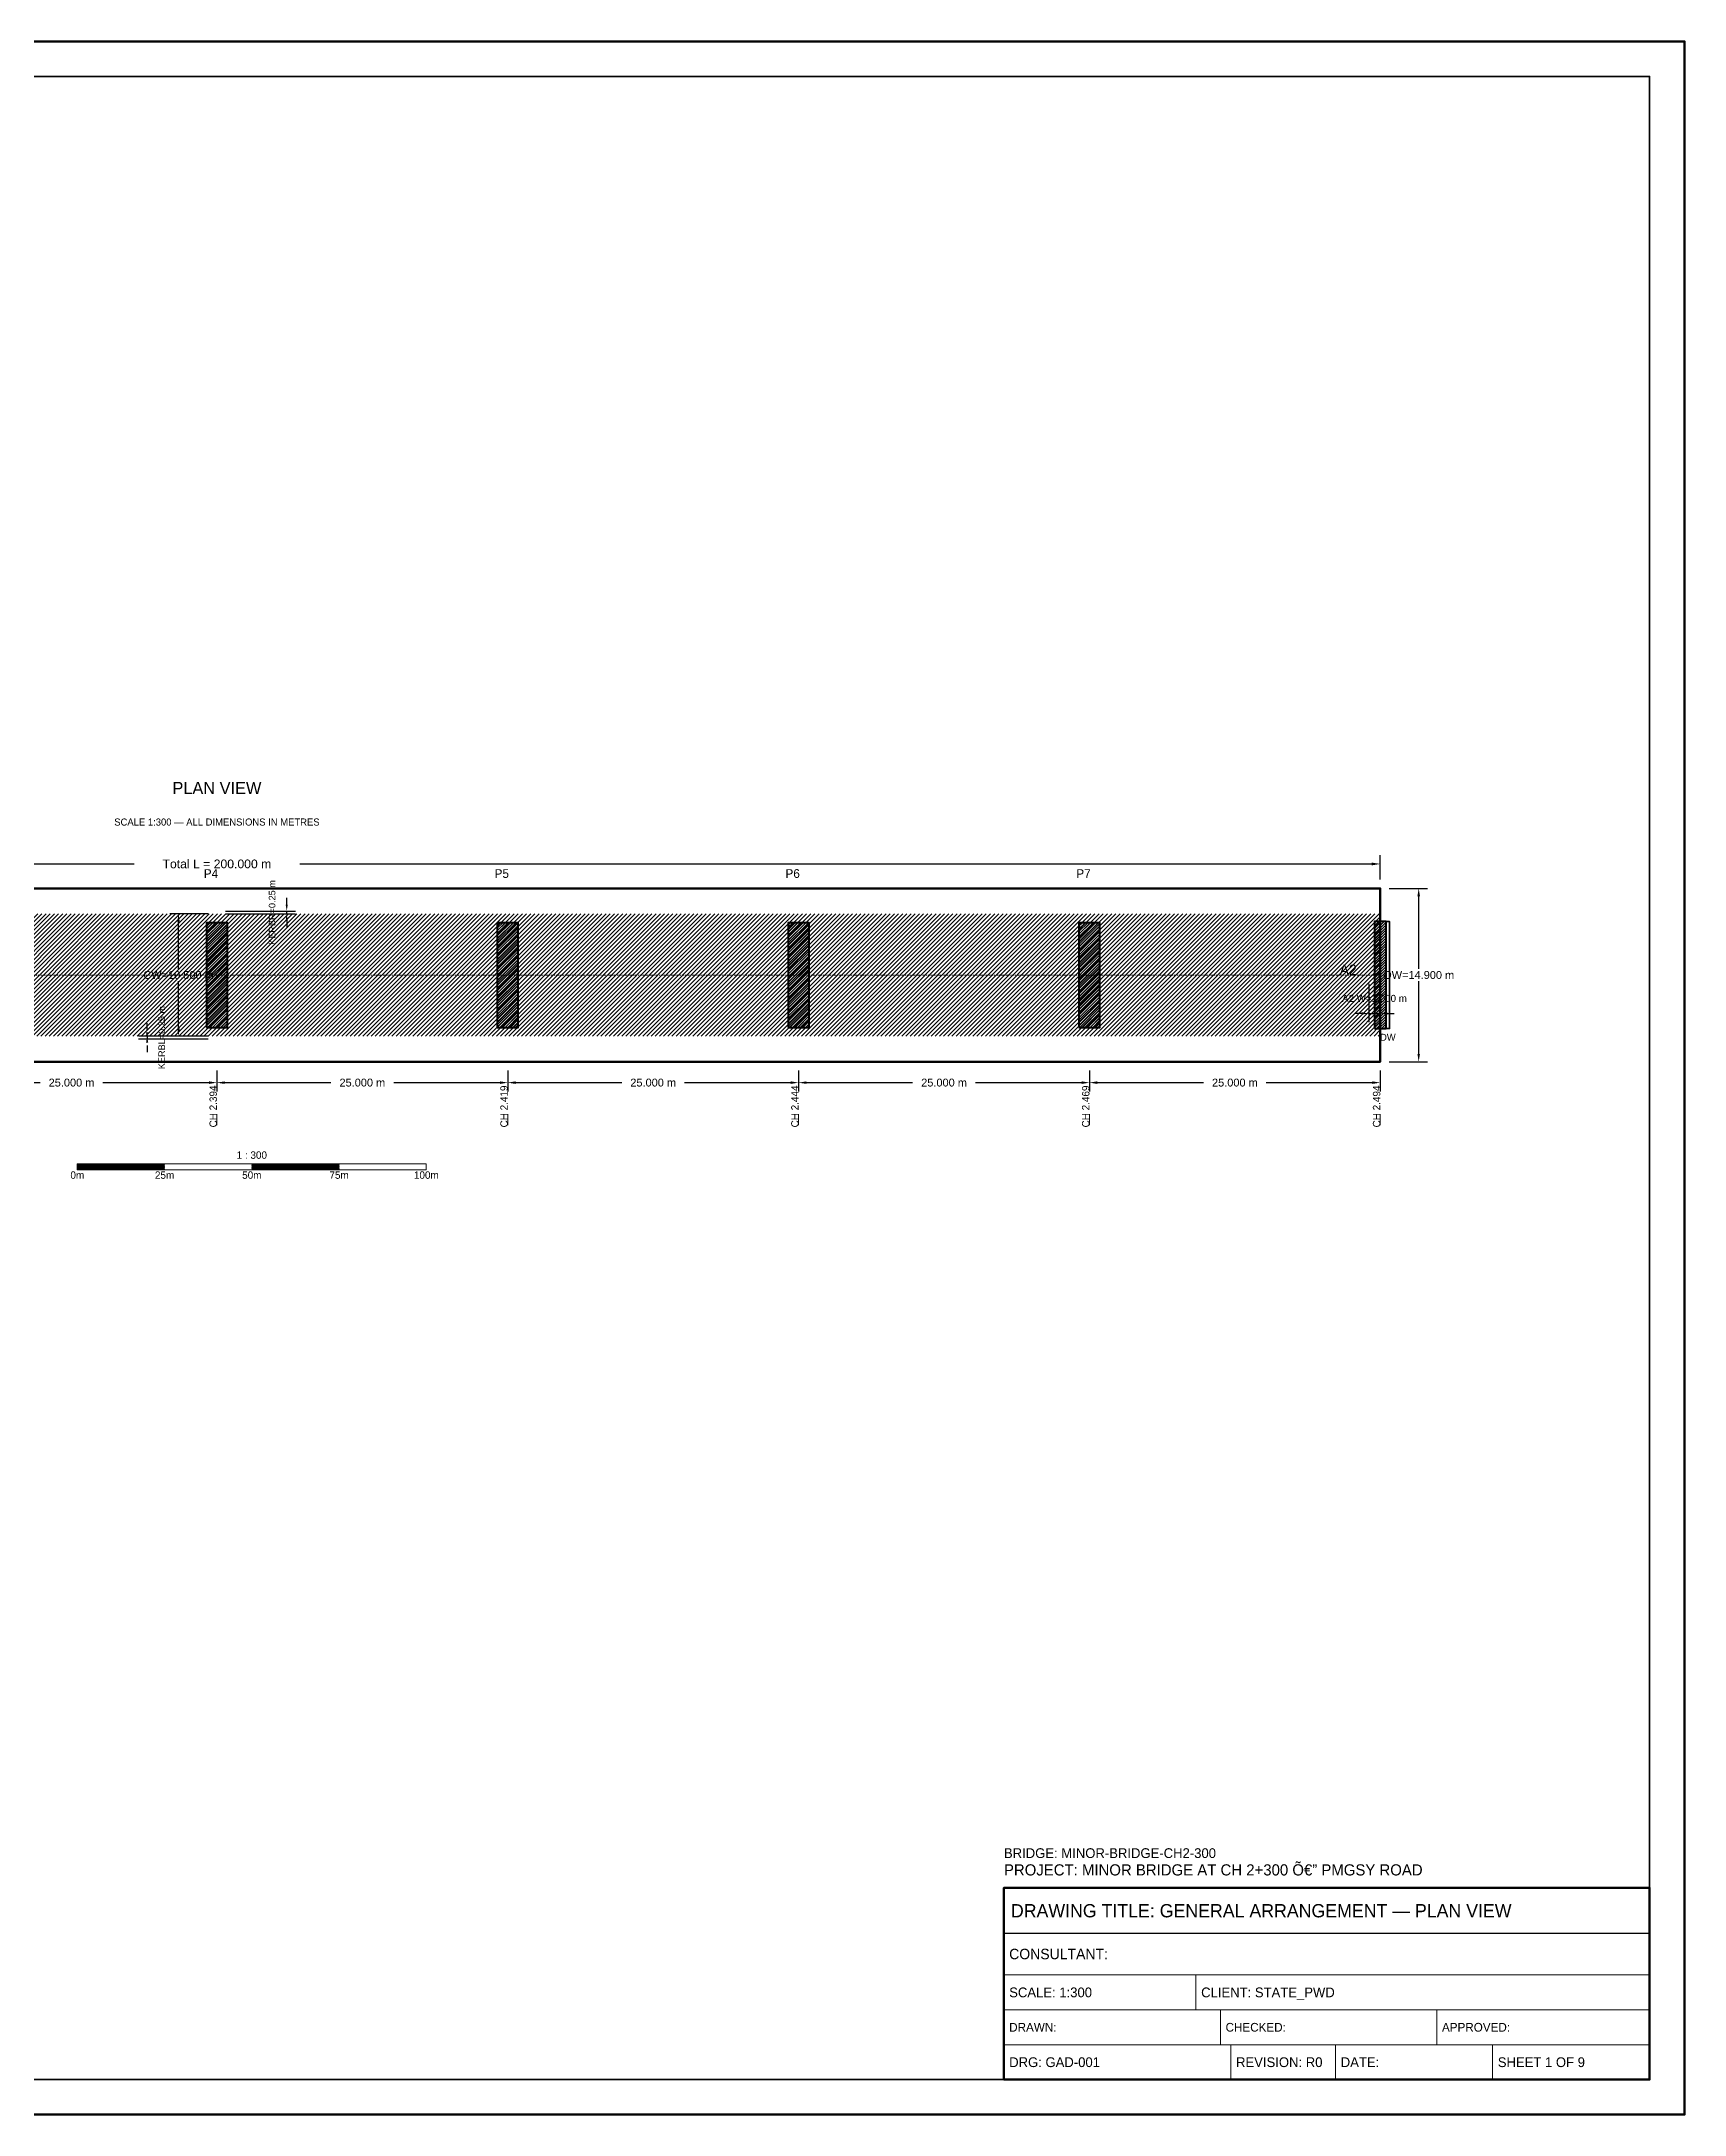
# Model space of a CAD drawing. Header units: metres. Extents: x 0 to 841, y 0 to 594.
# Drawn here: x 370 to 841, y 0 to 594 of the extents above; entities that cross this region are included whole.
import ezdxf
from ezdxf.enums import TextEntityAlignment as Align

# ---------------------------------------------------------------- set-up
doc = ezdxf.new("R2010")
doc.units = ezdxf.units.M
doc.linetypes.add('CENTER', pattern=[1.5, 0.75, -0.25, 0.25, -0.25])
for name, color, linetype, lineweight in [('BORDER-INNER', 7, 'Continuous', 35), ('BORDER-OUTER', 7, 'Continuous', 70), ('CIVIL-CHAINAGE', 7, 'Continuous', 18), ('DIM-CHAINAGE', 3, 'Continuous', 18), ('DIM-LINEAR', 3, 'Continuous', 18), ('STRUC-CENTRE', 6, 'CENTER', 18), ('STRUC-HATCHING', 8, 'Continuous', 18), ('STRUC-OUTLINE', 1, 'Continuous', 50), ('SUB-ABUT', 3, 'Continuous', 35), ('SUB-DIRT-WALL', 3, 'Continuous', 35), ('SUB-PIER', 2, 'Continuous', 35), ('SUPER-DECK', 2, 'Continuous', 50), ('SYM-SCALE', 7, 'Continuous', 13), ('TEXT-GENERAL', 7, 'Continuous', 18), ('TEXT-HEADER', 7, 'Continuous', 25), ('TEXT-SPEC', 7, 'Continuous', 13), ('TEXT-TITLE', 7, 'Continuous', 25), ('TITLEBLK-BOX', 7, 'Continuous', 50), ('TITLEBLK-TEXT', 7, 'Continuous', 18)]:
    doc.layers.add(name, color=color, linetype=linetype, lineweight=lineweight)
doc.styles.add('BRIDGE_STD', font='Arial.ttf')
doc.dimstyles.new('pmb100', dxfattribs={"dimtxt": 2.5, "dimasz": 0.9375, "dimexe": 2.5, "dimexo": 2.5, "dimtad": 0, "dimtih": 1, "dimdec": 0, "dimtxsty": 'BRIDGE_STD', "dimcen": 2.5, "dimazin": 3, "dimtfac": 1, "dimtmove": 0, "dimatfit": 3})

msp = doc.modelspace()

# ---------------------------------------------------------------- hatches: boundary and pattern name
at = {"layer": 'STRUC-HATCHING'}
h = msp.add_hatch(dxfattribs=at)
h.set_pattern_fill('ANSI31', scale=0.2666667)
h.paths.add_polyline_path([(87.17, 309), (753.83, 309), (753.83, 344), (87.17, 344)])
at = {"layer": 'SUB-ABUT'}
h = msp.add_hatch(dxfattribs=at)
h.set_pattern_fill('ANSI31', scale=0.1666667)
h.paths.add_polyline_path([(752.17, 311.17), (755.5, 311.17), (755.5, 341.83), (752.17, 341.83)])
at = {"layer": 'SUB-PIER'}
h = msp.add_hatch(dxfattribs=at)
h.set_pattern_fill('ANSI31', scale=0.1666667)
h.paths.add_polyline_path([(417.5, 311.5), (423.5, 311.5), (423.5, 341.5), (417.5, 341.5)])
h = msp.add_hatch(dxfattribs=at)
h.set_pattern_fill('ANSI31', scale=0.1666667)
h.paths.add_polyline_path([(500.83, 311.5), (506.83, 311.5), (506.83, 341.5), (500.83, 341.5)])
h = msp.add_hatch(dxfattribs=at)
h.set_pattern_fill('ANSI31', scale=0.1666667)
h.paths.add_polyline_path([(584.17, 311.5), (590.17, 311.5), (590.17, 341.5), (584.17, 341.5)])
h = msp.add_hatch(dxfattribs=at)
h.set_pattern_fill('ANSI31', scale=0.1666667)
h.paths.add_polyline_path([(667.5, 311.5), (673.5, 311.5), (673.5, 341.5), (667.5, 341.5)])
at = {"layer": 'SYM-SCALE'}
h = msp.add_hatch(dxfattribs=at)
h.set_pattern_fill('SOLID')
h.paths.add_polyline_path([(380.5, 270.67), (405.5, 270.67), (405.5, 272.37), (380.5, 272.37)])
h = msp.add_hatch(dxfattribs=at)
h.set_pattern_fill('SOLID')
h.paths.add_polyline_path([(430.5, 270.67), (455.5, 270.67), (455.5, 272.37), (430.5, 272.37)])

# ---------------------------------------------------------------- linework, layer by layer
at = {"layer": 'BORDER-INNER'}
msp.add_lwpolyline([(10, 10), (831, 10), (831, 584), (10, 584), (10, 10)], dxfattribs=at)
at = {"layer": 'BORDER-OUTER'}
msp.add_lwpolyline([(0, 0), (841, 0), (841, 594), (0, 594), (0, 0)], dxfattribs=at)
at = {"layer": 'CIVIL-CHAINAGE'}
for p, q in [((420.5, 286.67), (420.5, 283.48)), ((503.83, 286.67), (503.83, 283.48)), ((587.17, 286.67), (587.17, 283.48)), ((670.5, 286.67), (670.5, 283.48)), ((753.83, 286.67), (753.83, 283.48))]:
    msp.add_line(p, q, dxfattribs=at)
at = {"layer": 'STRUC-CENTRE'}
msp.add_line((87.17, 326.5), (753.83, 326.5), dxfattribs=at)
at = {"layer": 'STRUC-OUTLINE', "lineweight": 50}
msp.add_lwpolyline([(87.17, 301.67), (87.17, 351.33), (753.83, 351.33), (753.83, 301.67), (87.17, 301.67)], dxfattribs=at)
at = {"layer": 'SUB-ABUT', "lineweight": 40}
msp.add_lwpolyline([(752.17, 311.17), (755.5, 311.17), (755.5, 341.83), (752.17, 341.83), (752.17, 311.17)], dxfattribs=at)
at = {"layer": 'SUB-DIRT-WALL', "lineweight": 35}
msp.add_lwpolyline([(755.5, 311.17), (756.5, 311.17), (756.5, 341.83), (755.5, 341.83), (755.5, 311.17)], dxfattribs=at)
at = {"layer": 'SUB-PIER', "lineweight": 40}
for points in [[(417.5, 311.5), (423.5, 311.5), (423.5, 341.5), (417.5, 341.5), (417.5, 311.5)], [(500.83, 311.5), (506.83, 311.5), (506.83, 341.5), (500.83, 341.5), (500.83, 311.5)], [(584.17, 311.5), (590.17, 311.5), (590.17, 341.5), (584.17, 341.5), (584.17, 311.5)], [(667.5, 311.5), (673.5, 311.5), (673.5, 341.5), (667.5, 341.5), (667.5, 311.5)]]:
    msp.add_lwpolyline(points, dxfattribs=at)
at = {"layer": 'SUPER-DECK', "lineweight": 30}
msp.add_lwpolyline([(87.17, 301.67), (87.17, 351.33), (753.83, 351.33), (753.83, 301.67), (87.17, 301.67)], dxfattribs=at)
at = {"layer": 'SYM-SCALE'}
msp.add_lwpolyline([(380.5, 270.67), (480.5, 270.67), (480.5, 272.37), (380.5, 272.37), (380.5, 270.67)], dxfattribs=at)
at = {"layer": 'TITLEBLK-BOX', "lineweight": 50}
msp.add_lwpolyline([(646, 10), (831, 10), (831, 65), (646, 65), (646, 10)], dxfattribs=at)
at = {"layer": 'TITLEBLK-BOX', "lineweight": 30}
msp.add_lwpolyline([(646, 52), (831, 52), (831, 65), (646, 65), (646, 52)], dxfattribs=at)
at = {"layer": 'TITLEBLK-BOX', "lineweight": 18}
for points in [[(646, 40), (831, 40), (831, 52), (646, 52), (646, 40)], [(646, 30), (701, 30), (701, 40), (646, 40), (646, 30)], [(701, 30), (831, 30), (831, 40), (701, 40), (701, 30)], [(646, 20), (708, 20), (708, 30), (646, 30), (646, 20)], [(708, 20), (770, 20), (770, 30), (708, 30), (708, 20)], [(770, 20), (831, 20), (831, 30), (770, 30), (770, 20)], [(646, 10), (711, 10), (711, 20), (646, 20), (646, 10)], [(711, 10), (741, 10), (741, 20), (711, 20), (711, 10)], [(741, 10), (786, 10), (786, 20), (741, 20), (741, 10)], [(786, 10), (831, 10), (831, 20), (786, 20), (786, 10)]]:
    msp.add_lwpolyline(points, dxfattribs=at)

# ---------------------------------------------------------------- texts
at = {"layer": 'DIM-CHAINAGE'}
for s, p in [('CH 2.394', (420.5, 282.84)), ('CH 2.419', (503.83, 282.84)), ('CH 2.444', (587.17, 282.84)), ('CH 2.469', (670.5, 282.84)), ('CH 2.494', (753.83, 282.84))]:
    msp.add_text(s, height=2.125, rotation=90, dxfattribs=at).set_placement(p)
at = {"layer": 'TEXT-GENERAL'}
for s, height, p in [('P4', 2.5, (416.75, 354.33)), ('P5', 2.5, (500.08, 354.33)), ('P6', 2.5, (583.42, 354.33)), ('P7', 2.5, (666.75, 354.33)), ('A2', 3, (742.17, 326.5))]:
    msp.add_text(s, height=height, dxfattribs=at).set_placement(p)
for s, p in [('1 : 300', (430.5, 273.85)), ('0m', (380.5, 268.12)), ('25m', (405.5, 268.12)), ('50m', (430.5, 268.12)), ('75m', (455.5, 268.12)), ('100m', (480.5, 268.12))]:
    msp.add_text(s, height=2.125, dxfattribs=at).set_placement(p, align=Align.CENTER)
at = {"layer": 'TEXT-HEADER'}
msp.add_text('PLAN VIEW', height=3.5, dxfattribs=at).set_placement((420.5, 378.33), align=Align.CENTER)
at = {"layer": 'TEXT-SPEC', "color": 8}
msp.add_text('SCALE 1:300 — ALL DIMENSIONS IN METRES', height=2.025, dxfattribs=at).set_placement((420.5, 369.33), align=Align.CENTER)
at = {"layer": 'TEXT-SPEC'}
msp.add_text('DW', height=2, dxfattribs=at).set_placement((756, 307.67), align=Align.CENTER)
at = {"layer": 'TEXT-TITLE'}
for s, height, p in [('PROJECT: MINOR BRIDGE AT CH 2+300 â€” PMGSY ROAD', 3.2, (646, 68.5)), ('DRAWING TITLE: GENERAL ARRANGEMENT — PLAN VIEW', 3.8, (648, 56.5))]:
    msp.add_text(s, height=height, dxfattribs=at).set_placement(p)
at = {"layer": 'TITLEBLK-TEXT'}
for s, height, p in [('BRIDGE: MINOR-BRIDGE-CH2-300', 2.8, (646, 73.5)), ('CONSULTANT: ', 3, (647.5, 44.5)), ('SCALE: 1:300', 2.8, (647.5, 33.6)), ('CLIENT: STATE_PWD', 2.8, (702.5, 33.6)), ('DRAWN: ', 2.5, (647.5, 23.75)), ('CHECKED: ', 2.5, (709.5, 23.75)), ('APPROVED: ', 2.5, (771.5, 23.75)), ('DRG: GAD-001', 2.8, (647.5, 13.6)), ('REVISION: R0', 2.8, (712.5, 13.6)), ('DATE: ', 2.8, (742.5, 13.6)), ('SHEET 1 OF 9', 2.8, (787.5, 13.6))]:
    msp.add_text(s, height=height, dxfattribs=at).set_placement(p)

# ---------------------------------------------------------------- dimensions: what is measured, and where the dimension line sits
at = {"layer": 'DIM-LINEAR'}
for base, p1, p2, text, override in [((87.17, 358.33), (87.17, 351.33), (753.83, 351.33), 'Total L = 200.000 m', {"dimtxt": 2.5, "dimasz": 2.5, "dimgap": 1, "dimclrt": 3}), ((750.5, 315.5), (750.5, 326.5), (753.83, 326.5), 'A2 W=1.000 m', {"dimtxt": 2, "dimasz": 2, "dimgap": 0.8, "dimclrt": 3}), ((337.17, 295.67), (337.17, 301.67), (420.5, 301.67), '25.000 m', {"dimtxt": 2.25, "dimasz": 2.25, "dimgap": 0.9, "dimclrt": 3}), ((420.5, 295.67), (420.5, 301.67), (503.83, 301.67), '25.000 m', {"dimtxt": 2.25, "dimasz": 2.25, "dimgap": 0.9, "dimclrt": 3}), ((503.83, 295.67), (503.83, 301.67), (587.17, 301.67), '25.000 m', {"dimtxt": 2.25, "dimasz": 2.25, "dimgap": 0.9, "dimclrt": 3}), ((587.17, 295.67), (587.17, 301.67), (670.5, 301.67), '25.000 m', {"dimtxt": 2.25, "dimasz": 2.25, "dimgap": 0.9, "dimclrt": 3}), ((670.5, 295.67), (670.5, 301.67), (753.83, 301.67), '25.000 m', {"dimtxt": 2.25, "dimasz": 2.25, "dimgap": 0.9, "dimclrt": 3})]:
    msp.add_linear_dim(base=base, p1=p1, p2=p2, text=text, dimstyle='pmb100', override=override, dxfattribs=at).render()
for base, p1, p2, text, override in [((440.5, 344), (420.5, 344), (420.5, 344.83), 'KERBR=0.25 m', {"dimtxt": 1.875, "dimasz": 1.875, "dimgap": 0.75, "dimclrt": 3}), ((764.83, 301.67), (753.83, 301.67), (753.83, 351.33), 'OW=14.900 m', {"dimtxt": 2.25, "dimasz": 2.25, "dimgap": 0.9, "dimclrt": 3}), ((409.5, 309), (420.5, 309), (420.5, 344), 'CW=10.500 m', {"dimtxt": 2.25, "dimasz": 2.25, "dimgap": 0.9, "dimclrt": 3}), ((400.5, 309), (420.5, 309), (420.5, 308.17), 'KERBL=0.25 m', {"dimtxt": 1.875, "dimasz": 1.875, "dimgap": 0.75, "dimclrt": 3})]:
    msp.add_linear_dim(base=base, p1=p1, p2=p2, angle=90, text=text, dimstyle='pmb100', override=override, dxfattribs=at).render()

doc.saveas('drawing.dxf')
